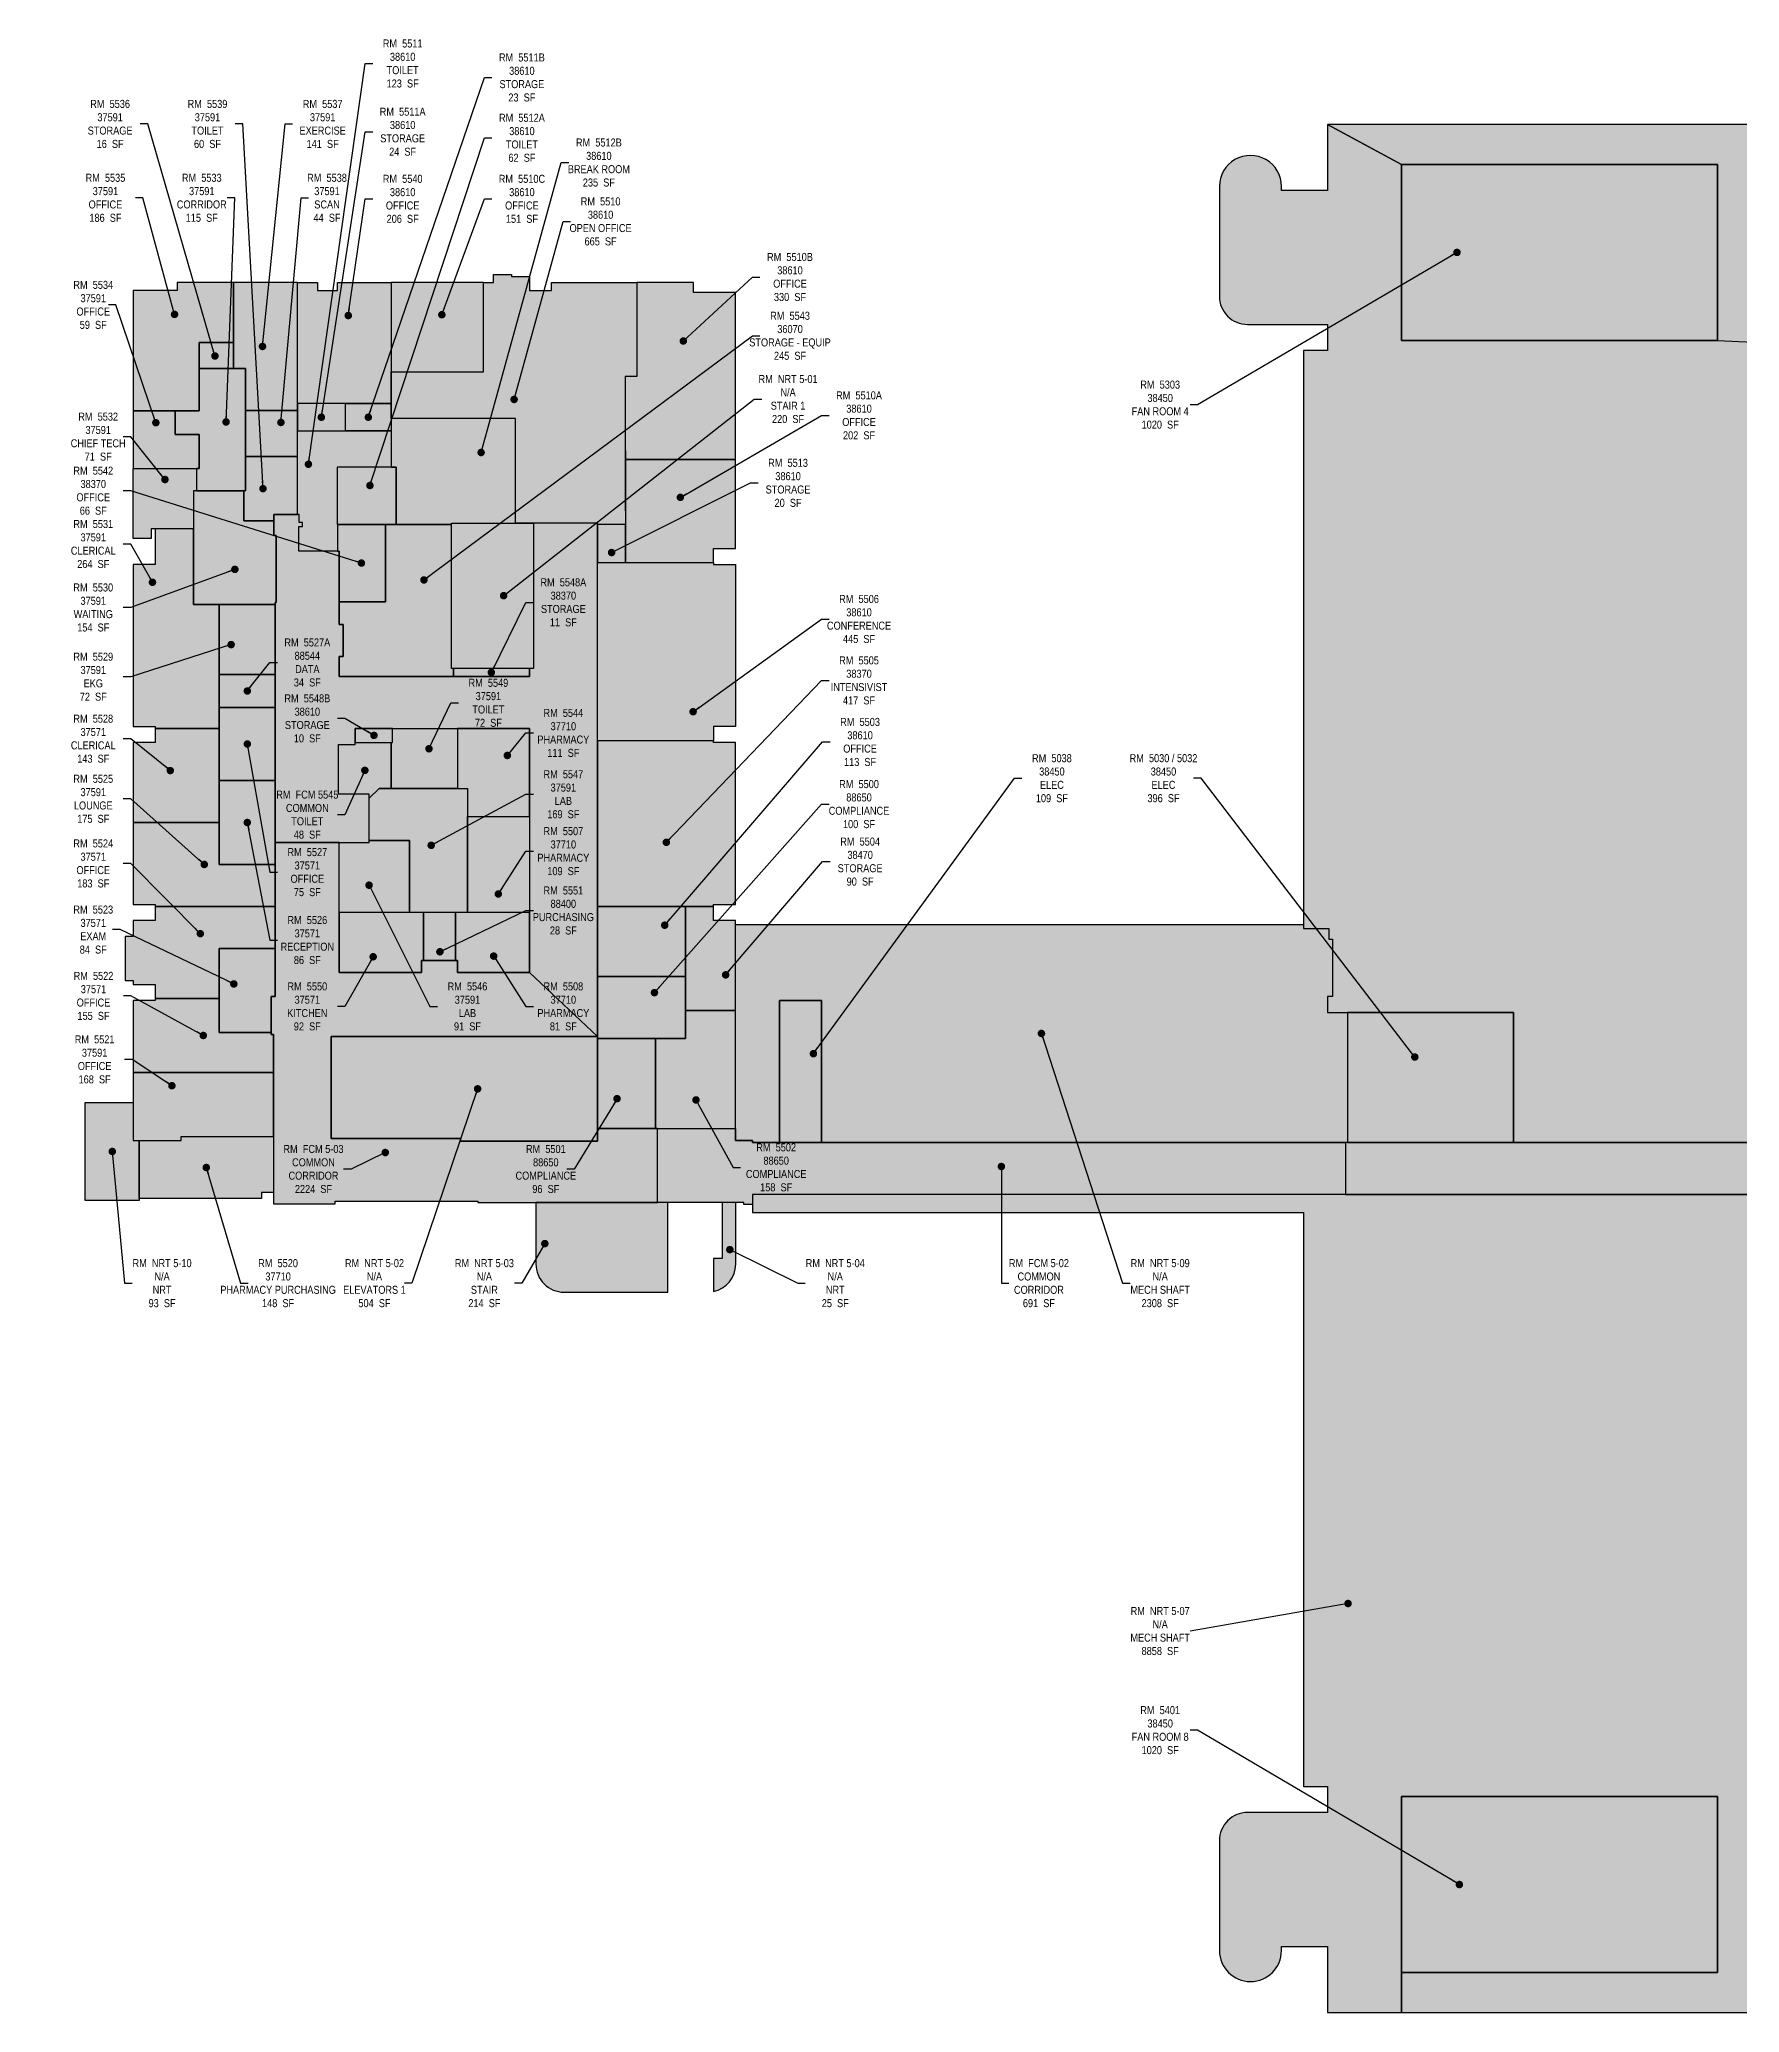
# Model space of a CAD drawing. Header units: inches. Extents: x 2553 to 7741, y 1667 to 4873.
# Drawn here: x 2553 to 5316, y 1667 to 4873 of the extents above; entities that cross this region are included whole.
import ezdxf

# ---------------------------------------------------------------- set-up
doc = ezdxf.new("R2010")
doc.units = ezdxf.units.IN
doc.header["$MEASUREMENT"] = 0
for name, color, linetype in [('0-LABEL', 3, 'Continuous'), ('1-NRT', 200, 'Continuous'), ('1-NRT-PTN', 253, 'Continuous'), ('3-FCM', 190, 'Continuous'), ('3-FCM-PTN', 9, 'Continuous'), ('4-OCC', 6, 'Continuous'), ('4-OCC-PTN', 95, 'Continuous')]:
    doc.layers.add(name, color=color, linetype=linetype)
doc.styles.add('ArialN', font='ARIALN.TTF')
doc.dimstyles.new('AB-195', dxfattribs={"dimscale": 195, "dimtxt": 0.070312, "dimasz": 0.0625, "dimexe": 0.0625, "dimexo": 0.125, "dimgap": 0.25, "dimtad": 0, "dimdec": 4, "dimrnd": 0.0625, "dimzin": 0, "dimdsep": 46, "dimlunit": 4, "dimtxsty": 'ArialN', "dimblk": 'ARCHTICK', "dimcen": 0.0625, "dimclrd": 256, "dimclre": 256, "dimclrt": 256, "dimadec": 0, "dimazin": 0, "dimtfac": 1, "dimtdec": 4, "dimtofl": 0, "dimtmove": 2, "dimatfit": 3, "dimldrblk": 'DOT', "dimfxl": 0, "dimfrac": 2, "dimtolj": 1, "dimtzin": 0, "dimlwd": -1, "dimlwe": -1, "dimarcsym": 0})

# ---------------------------------------------------------------- blocks, each defined once
blk = doc.blocks.new('_ArchTick')
at = {"const_width": 0.15}
blk.add_lwpolyline([(-0.5, -0.5), (0.5, 0.5)], dxfattribs=at)
blk = doc.blocks.new('_Dot')
at = {"lineweight": -2}
blk.add_line((-0.5, 0), (-1, 0), dxfattribs=at)
at = {"const_width": 0.5}
blk.add_lwpolyline([(-0.25, 0, 1), (0.25, 0, 1)], format="xyb", close=True, dxfattribs=at)

msp = doc.modelspace()

# ---------------------------------------------------------------- hatches: boundary and pattern name
at = {"layer": '1-NRT-PTN'}
h = msp.add_hatch(color=256, dxfattribs=at)
h.paths.add_polyline_path([(4948.3, 3292), (4948.3, 3080.7), (5422.8, 3080.7), (5422.8, 3155.5), (5546.3, 3155.5), (5546.3, 3298.5), (5582, 3298.5), (5582, 3311.5), (5900.5, 3311.5), (5900.5, 3292), (6105.3, 3292), (6105.3, 3321.2), (6209.3, 3321.2), (6209.3, 3292), (6518, 3292), (6518, 3087.2), (6371.8, 3087.2), (6371.8, 2996.2), (6479, 2996.2), (6479, 2034.2), (6518, 2034.2), (6846.3, 2018), (7359.8, 2018), (7359.8, 1732), (7480, 1667), (7480, 1774.2), (7554.7, 1774.2), (7554.7, 1767.7, 1), (7655.5, 1767.7), (7655.5, 1946.5, 0.414214), (7610, 1992), (7480, 1992), (7480, 2031), (7519, 2031), (7519, 4367.7), (7480, 4367.7), (7480, 4410), (7610, 4410, 0.414214), (7655.5, 4455.5), (7655.5, 4634.2, 1.066888), (7555.2, 4627.7), (7480, 4627.7), (7480, 4731.7), (7359.8, 4670), (7359.8, 4384), (6846.3, 4384), (6518, 4367.7), (6479, 4367.7), (6479, 3435), (5647, 3435), (5647, 4367.7), (5608, 4367.7), (5279.8, 4384), (4766.2, 4384), (4766.2, 4670), (4646, 4735), (4646, 4627.7), (4571.3, 4627.7), (4571.3, 4634.2, 1.000001), (4470.5, 4634.2), (4470.5, 4455.5, 0.414214), (4516, 4410), (4646, 4410), (4646, 4367.7), (4607, 4367.7), (4607, 3435), (4607, 3428.5), (4648, 3428.5), (4648, 3411), (4654, 3411), (4654, 3318), (4646, 3318), (4646, 3292), (4678.5, 3292)])
h.paths.add_polyline_path([(5608, 4367.7), (5608, 4735), (4646, 4735), (4766.2, 4670), (5279.8, 4670), (5279.8, 4384)], flags=16)
h.paths.add_polyline_path([(6518, 4367.7), (6846.3, 4384), (6846.3, 4670), (7359.8, 4670), (7480, 4731.7), (6518, 4731.7)], flags=16)
h.paths.add_polyline_path([(6846.3, 2018), (6518, 2034.2), (6518, 1667), (7480, 1667), (7359.8, 1732), (6846.3, 1732)], flags=17)
for points in [[(3355.8, 4026.5), (3355.8, 3851), (3222.5, 3851), (3222.5, 4087.3), (3355.8, 4087.3)], [(3684, 3435), (4607, 3435), (4607, 3428.5), (4648, 3428.5), (4648, 3411), (4654, 3411), (4654, 3318), (4646, 3318), (4646, 3292), (4678.5, 3292), (4678.5, 3080.7), (3823.8, 3080.7), (3823.8, 3311.5), (3755.5, 3311.5), (3755.5, 3080.7), (3712, 3080.7), (3712, 3084), (3684, 3084)], [(3459.8, 3253), (3027.5, 3253), (3027.5, 3087.2), (3237.3, 3087.2), (3237.3, 3082.8), (3459.8, 3082.8)], [(2627.8, 3145.7), (2705.8, 3145.7), (2705.8, 3084), (2715.5, 3084), (2715.5, 2986.5), (2627.8, 2986.5)], [(5647, 2996.2), (3712, 2996.2), (3712, 2989.7), (3712, 2967), (4607, 2967), (4607, 2034.2), (4646, 2034.2), (4766.2, 2018), (5279.8, 2018), (5279.8, 1732), (4766.2, 1732), (4766.2, 1667), (5608, 1667), (5608, 2034.2), (5647, 2034.2)], [(4571.3, 1767.7, -1), (4470.5, 1767.7), (4470.5, 1946.5, -0.414214), (4516, 1992), (4646, 1992), (4646, 2034.2), (4766.2, 2018), (4766.2, 1667), (4646, 1667), (4646, 1774.2), (4571.3, 1774.2)]]:
    msp.add_hatch(color=256, dxfattribs=at).paths.add_polyline_path(points)
h = msp.add_hatch(color=256, dxfattribs=at)
edge = h.paths.add_edge_path()
edge.add_line((3405.5, 2837.5), (3574, 2837.5))
edge.add_line((3574, 2837.5), (3574, 2898.5))
edge.add_line((3574, 2898.5), (3574, 2911))
edge.add_line((3574, 2911), (3574, 2983.2))
edge.add_line((3574, 2983.2), (3360, 2983.2))
edge.add_line((3360, 2983.2), (3360, 2976.7))
edge.add_line((3360, 2976.7), (3360, 2913))
edge.add_line((3360, 2913), (3360, 2883))
edge.add_arc((3405.5, 2883), 45.5, 179.9999, 270)
h = msp.add_hatch(color=256, dxfattribs=at)
edge = h.paths.add_edge_path()
edge.add_line((3684.5, 2883), (3684.5, 2983.2))
edge.add_line((3684.5, 2983.2), (3662.5, 2983.2))
edge.add_line((3662.5, 2983.2), (3662.5, 2892))
edge.add_line((3662.5, 2892), (3648.5, 2892))
edge.add_line((3648.5, 2892), (3648.5, 2838.5))
edge.add_arc((3639, 2883), 45.5, 282.0515, 360)
at = {"layer": '3-FCM-PTN'}
h = msp.add_hatch(color=256, dxfattribs=at)
h.dxf.hatch_style = 1
h.paths.add_polyline_path([(2980.8, 4088.2), (2975.5, 4088.2), (2975.5, 4101.2), (2934, 4101.2), (2934, 4067.2), (2938, 4067.2), (2938, 3958.2), (2936.5, 3958.2), (2936.5, 3568.2), (3089, 3568.2), (3089, 3646.8), (3039, 3646.8), (3039, 3727.6), (3066.5, 3727.6), (3066.5, 3753.5), (3349.3, 3753.5), (3349.3, 3357), (3232.3, 3357), (3232.3, 3376.5), (3173.8, 3376.5), (3173.8, 3357), (3040.5, 3357), (3040.5, 3568.2), (2936.5, 3568.2), (2936.5, 3318), (2930, 3318), (2930, 3256.2), (2933.3, 3256.2), (2933.3, 2981.2), (3033.8, 2981.2), (3033.8, 2985.3), (3265.3, 2985.3), (3265.3, 2983.2), (3557.2, 2983.2), (3557.2, 3103.5), (3459.8, 3103.5), (3459.8, 3082.8), (3237.3, 3082.8), (3237.3, 3087.2), (3027.5, 3087.2), (3027.5, 3253), (3459.8, 3253), (3459.8, 4087.3), (3355.8, 4087.3), (3355.8, 3851), (3349.3, 3851), (3349.3, 3838), (3040.5, 3838), (3040.5, 3870.5), (3047, 3870.5), (3047, 3922.5), (3040.5, 3922.5), (3040.5, 4041.4), (2974.7, 4041.3), (2974.7, 4081.7), (2980.8, 4081.7)])
for points in [[(3039, 3727.6), (3066.5, 3727.6), (3066.5, 3730.8), (3125, 3730.8), (3125, 3656), (3105.5, 3656), (3089, 3640), (3089, 3646.8), (3039, 3646.8)], [(3557.2, 3103.5), (3684, 3103.5), (3684, 3084), (3712, 3084), (3712, 3080.7), (4675.3, 3080.7), (4675.3, 2996.2), (3712, 2996.2), (3712, 2980), (3697.5, 2980), (3697.5, 2983.2), (3557.2, 2983.2)], [(4675.3, 2996.2), (6371.8, 2996.2), (6371.8, 3087.2), (6209.3, 3087.2), (6209.3, 3080.7), (6105.3, 3080.7), (6105.3, 3087.2), (5900.5, 3087.2), (5900.5, 3080.7), (5578.8, 3080.7), (5578.8, 3090.5), (5552.8, 3090.5), (5552.8, 3080.7), (4675.3, 3080.7)]]:
    msp.add_hatch(color=256, dxfattribs=at).paths.add_polyline_path(points)
at = {"layer": '4-OCC-PTN'}
for color, points in [(55, [(4766.2, 4670), (4766.2, 4384), (5279.8, 4384), (5279.8, 4670)]), (31, [(3274.5, 4478.2), (3290.8, 4478.2), (3290.8, 4491.2), (3320, 4491.2), (3320, 4488), (3349.3, 4488), (3349.3, 4465.2), (3385, 4465.2), (3385, 4478.2), (3524, 4478.2), (3524, 4325.4), (3505.1, 4325.4), (3505.3, 4085), (3459.8, 4085), (3459.8, 4087.3), (3326.7, 4087.3), (3326.7, 4257.1), (3124.9, 4257.3), (3125, 4333), (3274.5, 4333)]), (138, [(2813, 4325.5), (2813, 4380.7), (2865, 4380.7), (2868.3, 4380.7), (2868.3, 4478.2), (2777.3, 4478.2), (2777.3, 4465.2), (2705.8, 4465.2), (2705.8, 4269.5), (2813, 4269.5)]), (138, [(2868.3, 4338.5), (2887.8, 4338.5), (2887.8, 4270.2), (2969, 4270.2), (2972.3, 4270.2), (2972.3, 4478.2), (2868.3, 4478.2), (2868.3, 4338.5), (2887.8, 4338.5)]), (31, [(2972.3, 4478.2), (3004.8, 4478.2), (3004.8, 4465.2), (3037.3, 4465.2), (3037.3, 4478.2), (3125, 4478.2), (3125, 4281.4), (2972.3, 4281.4)]), (31, [(3274.5, 4333), (3274.5, 4478.2), (3229, 4478.2), (3125, 4478.2), (3125, 4333)]), (31, [(3505.2, 4190.5), (3684, 4190.5), (3684, 4462), (3615.8, 4462), (3615.8, 4478.2), (3524, 4478.2), (3524, 4325.4), (3505.1, 4325.4)]), (138, [(2813, 4338.5), (2868.3, 4338.5), (2868.3, 4380.7), (2813, 4380.7)]), (138, [(2887.8, 4338.5), (2813, 4338.5), (2813, 4269.5), (2774, 4269.5), (2774, 4231.2), (2813, 4231.2), (2813, 4176), (2808.6, 4176), (2808.6, 4139.5), (2887.8, 4139.5)]), (138, [(2813, 4182.5), (2813, 4231.2), (2774, 4231.2), (2774, 4267), (2774, 4269.5), (2705.8, 4269.5), (2705.8, 4176), (2813, 4176)]), (138, [(2887.8, 4195.5), (2972.3, 4195.5), (2972.3, 4270.2), (2887.8, 4270.2)]), (31, [(2972.3, 4281.4), (2972.3, 4237.1), (3050.3, 4237.1), (3050.3, 4281.4)]), (31, [(3050.3, 4281.4), (3125, 4281.4), (3124.9, 4237.1), (3050.3, 4237.1)]), (31, [(3037.6, 4084.9), (3037.6, 4041.4), (2974.7, 4041.3), (2974.7, 4081.7), (2980.8, 4081.7), (2980.8, 4088.2), (2975.5, 4088.2), (2975.5, 4101.2), (2972.3, 4101.2), (2972.3, 4237.1), (3124.9, 4237.1), (3124.9, 4178.1), (3037, 4178.1), (3037, 4084.9)]), (31, [(3132.6, 4084.9), (3222.5, 4084.9), (3222.5, 4087.3), (3326.7, 4087.3), (3326.7, 4257.1), (3124.9, 4257.3), (3124.9, 4178.1), (3132.6, 4178.1)]), (138, [(2808.6, 4158.1), (2808.6, 4139.5), (2803.5, 4139.5), (2803.5, 4077.7), (2735, 4077.7), (2735, 4062.2), (2705.8, 4062.2), (2705.8, 4176), (2808.6, 4176)]), (138, [(2887.8, 4195.5), (2887.8, 4139.5), (2885.3, 4139.5), (2885.3, 4090.7), (2934, 4090.7), (2934, 4101.2), (2972.3, 4101.2), (2972.3, 4195.5)]), (31, [(3037.6, 4084.9), (3132.6, 4084.9), (3132.6, 4178.1), (3037, 4178.1), (3037, 4084.9), (3037.6, 4084.9)]), (31, [(3505.2, 4190.5), (3505.3, 4023.2), (3648.3, 4023.2), (3648.3, 4046), (3684, 4046), (3684, 4190.5)]), (138, [(2934, 4090.7), (2885.3, 4090.7), (2885.3, 4139.5), (2803.5, 4139.5), (2803.5, 3955), (2936.5, 3955), (2936.5, 3958.2), (2938, 3958.2), (2938, 4067.2), (2934, 4067.2)]), (138, [(2845.5, 3955), (2803.5, 3955), (2803.5, 4077.7), (2741.5, 4077.7), (2741.5, 4020), (2705.8, 4020), (2705.8, 3756.7), (2741.5, 3756.7), (2741.5, 3753.5), (2845.5, 3753.5)]), (58, [(3040.5, 4041.4), (3040.5, 3959.4), (3115.3, 3959.4), (3115.3, 4084.9), (3037.6, 4084.9), (3037.6, 4041.4), (3040.5, 4041.4)]), (14, [(3225.8, 3838), (3225.8, 3851), (3222.5, 3851), (3222.5, 4084.9), (3115.3, 4084.9), (3115.3, 3959.4), (3040.5, 3959.4), (3040.5, 3922.5), (3047, 3922.5), (3047, 3870.5), (3040.5, 3870.5), (3040.5, 3838)]), (31, [(3459.8, 4023.2), (3505.3, 4023.2), (3505.3, 4085), (3459.8, 4085)]), (31, [(3459.8, 4023.2), (3648.3, 4023.2), (3648.3, 4020), (3684, 4020), (3684, 3756.7), (3648.3, 3756.7), (3648.3, 3733.2), (3459.8, 3733.2)]), (138, [(2936.5, 3955), (2845.5, 3955), (2845.5, 3841.2), (2936.5, 3841.2)]), (58, [(3225.8, 3851), (3225.8, 3838), (3349.3, 3838), (3349.3, 3851)]), (61, [(2936.5, 3787.5), (2936.5, 3841.2), (2845.5, 3841.2), (2845.5, 3787.5)]), (40, [(2936.5, 3669), (2936.5, 3787.5), (2845.5, 3787.5), (2845.5, 3669)]), (40, [(2839, 3753.5), (2741.5, 3753.5), (2741.5, 3730.7), (2705.8, 3730.7), (2705.8, 3600.7), (2845.5, 3600.7), (2845.5, 3753.5)]), (31, [(3066.5, 3730.8), (3127, 3730.8), (3127, 3753.5), (3066.5, 3753.5)]), (77, [(3232.3, 3656), (3125, 3656), (3125, 3730.8), (3127, 3730.8), (3127, 3753.5), (3232.3, 3753.5)]), (138, [(3232.3, 3753.5), (3127, 3753.5), (3127, 3730.8), (3125, 3730.8), (3125, 3656), (3232.3, 3656)]), (77, [(3232.3, 3753.5), (3232.3, 3656), (3248.5, 3656), (3248.5, 3610.5), (3349.3, 3610.5), (3349.3, 3753.5)]), (58, [(3648.3, 3733.2), (3459.8, 3733.2), (3459.8, 3464.2), (3648.3, 3464.2), (3648.3, 3467.5), (3684, 3467.5), (3684, 3730.7), (3648.3, 3730.7)]), (40, [(2936.5, 3532.5), (2936.5, 3669), (2845.5, 3669), (2845.5, 3532.5)]), (138, [(3089, 3640), (3105.5, 3656), (3248.5, 3656), (3248.5, 3454.5), (3154.3, 3454.5), (3154.3, 3571.5), (3089, 3571.5)]), (138, [(2936.5, 3464.2), (2936.5, 3532.5), (2845.5, 3532.5), (2845.5, 3600.7), (2705.8, 3600.7), (2705.8, 3467.5), (2741.5, 3467.5), (2741.5, 3464.2)]), (77, [(3248.5, 3610.5), (3349.3, 3610.5), (3349.3, 3454.5), (3248.5, 3454.5)]), (138, [(3089, 3571.5), (3154.3, 3571.5), (3154.3, 3454.5), (3040.5, 3454.5), (3040.5, 3568.2), (3089, 3568.2)]), (40, [(2936.5, 3396), (2936.5, 3464.2), (2741.5, 3464.2), (2741.5, 3441.5), (2705.8, 3441.5), (2705.8, 3415.5), (2692.8, 3415.5), (2692.8, 3344), (2705.8, 3344), (2705.8, 3337.5), (2741.5, 3337.5), (2741.5, 3314.7), (2845.5, 3314.7), (2845.5, 3396)]), (31, [(3459.8, 3350.5), (3602.8, 3350.5), (3602.8, 3464.2), (3459.8, 3464.2)]), (62, [(3602.8, 3464.2), (3602.8, 3295.2), (3684, 3295.2), (3684, 3441.5), (3648.3, 3441.5), (3648.3, 3464.2)]), (40, [(3177, 3454.5), (3040.5, 3454.5), (3040.5, 3357), (3173.8, 3357), (3173.8, 3376.5), (3177, 3376.5)]), (41, [(3229, 3376.5), (3229, 3454.5), (3177, 3454.5), (3177, 3376.5)]), (77, [(3349.3, 3454.5), (3248.5, 3454.5), (3229, 3454.5), (3229, 3376.5), (3232.3, 3376.5), (3232.3, 3357), (3349.3, 3357)]), (40, [(2930, 3259.5), (2930, 3318), (2936.5, 3318), (2936.5, 3396), (2845.5, 3396), (2845.5, 3259.5)]), (20, [(3459.8, 3249.7), (3602.8, 3249.7), (3602.8, 3350.5), (3459.8, 3350.5)]), (40, [(2845.5, 3314.7), (2741.5, 3314.7), (2741.5, 3311.5), (2705.8, 3311.5), (2705.8, 3194.5), (2933.3, 3194.5), (2933.3, 3256.2), (2930, 3256.2), (2930, 3259.5), (2845.5, 3259.5)]), (55, [(3823.8, 3311.5), (3823.8, 3080.7), (3755.5, 3080.7), (3755.5, 3311.5)]), (20, [(3554, 3103.5), (3684, 3103.5), (3684, 3295.2), (3602.8, 3295.2), (3602.8, 3249.7), (3554, 3249.7)]), (55, [(4678.5, 3292), (4678.5, 3080.7), (4948.3, 3080.7), (4948.3, 3292)]), (20, [(3554, 3103.5), (3554, 3249.7), (3459.8, 3249.7), (3459.8, 3103.5)]), (138, [(2933.3, 3194.5), (2705.8, 3194.5), (2705.8, 3084), (2783.8, 3084), (2783.8, 3090.5), (2933.3, 3090.5)]), (77, [(2933.3, 2999.5), (2913.8, 2999.5), (2913.8, 2989.7), (2715.5, 2989.7), (2715.5, 3074.2), (2715.5, 3084), (2783.8, 3084), (2783.8, 3090.5), (2933.3, 3090.5)]), (55, [(4766.2, 2018), (4766.2, 1732), (4971, 1732), (5279.8, 1732), (5279.8, 2018)])]:
    msp.add_hatch(color=color, dxfattribs=at).paths.add_polyline_path(points)

# ---------------------------------------------------------------- linework, layer by layer
at = {"layer": '1-NRT'}
for points in [[(5608, 4735), (4646, 4735), (4766.2, 4670), (5279.8, 4670), (5279.8, 4384), (4766.2, 4384), (4766.2, 4670), (4646, 4735), (4646, 4627.7), (4571.3, 4627.7), (4571.3, 4634.2, 1.000002), (4470.5, 4634.2), (4470.5, 4455.5, 0.414214), (4516, 4410), (4646, 4410), (4646, 4367.7), (4607, 4367.7), (4607, 3435), (4607, 3428.5), (4648, 3428.5), (4648, 3411), (4654, 3411), (4654, 3318), (4646, 3318), (4646, 3292), (4678.5, 3292), (4948.3, 3292), (4948.3, 3080.7), (5422.8, 3080.7)], [(5647, 2996.2), (3712, 2996.2), (3712, 2989.7), (3712, 2967), (4607, 2967), (4607, 2034.2), (4646, 2034.2), (4646, 1992), (4516, 1992, 0.414214), (4470.5, 1946.5), (4470.5, 1767.7, 1), (4571.3, 1767.7), (4571.3, 1774.2), (4646, 1774.2), (4646, 1667), (4766.2, 1667), (4766.2, 2018), (5279.8, 2018), (5279.8, 1732), (4766.2, 1732), (4766.2, 1667), (5608, 1667)]]:
    msp.add_lwpolyline(points, format="xyb", dxfattribs=at)
msp.add_lwpolyline([(3355.8, 4026.5), (3355.8, 3851), (3222.5, 3851), (3222.5, 4087.3), (3355.8, 4087.3), (3355.8, 4026.5)], dxfattribs=at)
for points in [[(3684, 3435), (4607, 3435), (4607, 3428.5), (4648, 3428.5), (4648, 3411), (4654, 3411), (4654, 3318), (4646, 3318), (4646, 3292), (4678.5, 3292), (4678.5, 3080.7), (3823.8, 3080.7), (3823.8, 3311.5), (3755.5, 3311.5), (3755.5, 3080.7), (3712, 3080.7), (3712, 3084), (3684, 3084)], [(3459.8, 3253), (3027.5, 3253), (3027.5, 3087.2), (3237.3, 3087.2), (3237.3, 3082.8), (3459.8, 3082.8)], [(2627.8, 3145.7), (2705.8, 3145.7), (2705.8, 3084), (2715.5, 3084), (2715.5, 2986.5), (2627.8, 2986.5)]]:
    msp.add_lwpolyline(points, close=True, dxfattribs=at)
for points in [[(3405.5, 2837.5), (3574, 2837.5), (3574, 2898.5), (3574, 2911), (3574, 2983.2), (3360, 2983.2), (3360, 2976.7), (3360, 2976.7), (3360, 2913), (3360, 2913), (3360, 2883, 0.414214)], [(3684.5, 2883), (3684.5, 2983.2), (3662.5, 2983.2), (3662.5, 2892), (3648.5, 2892), (3648.5, 2838.5, 0.353866)]]:
    msp.add_lwpolyline(points, format="xyb", close=True, dxfattribs=at)
at = {"layer": '1-NRT-PTN'}
msp.add_line((5279.8, 4384), (5608, 4367.7), dxfattribs=at)
at = {"layer": '3-FCM'}
for points in [[(2980.8, 4088.2), (2975.5, 4088.2), (2975.5, 4101.2), (2934, 4101.2), (2934, 4067.2), (2938, 4067.2), (2938, 3958.2), (2936.5, 3958.2), (2936.5, 3568.2), (3089, 3568.2), (3089, 3646.8), (3039, 3646.8), (3039, 3727.6), (3066.5, 3727.6), (3066.5, 3753.5), (3349.3, 3753.5), (3349.3, 3357), (3232.3, 3357), (3232.3, 3376.5), (3173.8, 3376.5), (3173.8, 3357), (3040.5, 3357), (3040.5, 3568.2), (2936.5, 3568.2), (2936.5, 3318), (2930, 3318), (2930, 3256.2), (2933.3, 3256.2), (2933.3, 2981.2), (3033.8, 2981.2), (3033.8, 2985.3), (3265.3, 2985.3), (3265.3, 2983.2), (3557.2, 2983.2), (3557.2, 3103.5), (3459.8, 3103.5), (3459.8, 3082.8), (3237.3, 3082.8), (3237.3, 3087.2), (3027.5, 3087.2), (3027.5, 3253), (3459.8, 3253), (3459.8, 4087.3), (3459.8, 4087.3), (3355.8, 4087.3), (3355.8, 3851), (3349.3, 3851), (3349.3, 3838), (3040.5, 3838), (3040.5, 3870.5), (3047, 3870.5), (3047, 3922.5), (3040.5, 3922.5), (3040.5, 4041.4), (2974.7, 4041.3), (2974.7, 4081.7), (2980.8, 4081.7)], [(3039, 3727.6), (3066.5, 3727.6), (3066.5, 3730.8), (3125, 3730.8), (3125, 3656), (3105.5, 3656), (3089, 3640), (3089, 3646.8), (3039, 3646.8)], [(3557.2, 3103.5), (3684, 3103.5), (3684, 3084), (3712, 3084), (3712, 3080.7), (4675.3, 3080.7), (4675.3, 2996.2), (3712, 2996.2), (3712, 2980), (3697.5, 2980), (3697.5, 2983.2), (3557.2, 2983.2)], [(4675.3, 2996.2), (6371.8, 2996.2), (6371.8, 3087.2), (6209.3, 3087.2), (6209.3, 3080.7), (6105.3, 3080.7), (6105.3, 3087.2), (5900.5, 3087.2), (5900.5, 3080.7), (5578.8, 3080.7), (5578.8, 3090.5), (5552.8, 3090.5), (5552.8, 3080.7), (4675.3, 3080.7)]]:
    msp.add_lwpolyline(points, close=True, dxfattribs=at)
at = {"layer": '3-FCM-PTN'}
msp.add_line((3349.3, 3357), (3459.8, 3253), dxfattribs=at)
at = {"layer": '4-OCC'}
for points in [[(4766.2, 4670), (4766.2, 4670), (4766.2, 4384), (5279.8, 4384), (5279.8, 4670)], [(4766.2, 4384), (5279.8, 4384), (5279.8, 4670), (4766.2, 4670)], [(3274.5, 4478.2), (3290.8, 4478.2), (3290.8, 4491.2), (3320, 4491.2), (3320, 4488), (3349.3, 4488), (3349.3, 4465.2), (3385, 4465.2), (3385, 4478.2), (3524, 4478.2), (3524, 4325.4), (3505.1, 4325.4), (3505.3, 4085), (3459.8, 4085), (3459.8, 4087.3), (3326.7, 4087.3), (3326.7, 4257.1), (3124.9, 4257.3), (3125, 4333), (3274.5, 4333), (3274.5, 4478.2)], [(2813, 4325.5), (2813, 4380.7), (2865, 4380.7), (2868.3, 4380.7), (2868.3, 4478.2), (2777.3, 4478.2), (2777.3, 4465.2), (2705.8, 4465.2), (2705.8, 4269.5), (2813, 4269.5)], [(2868.3, 4338.5), (2887.8, 4338.5), (2887.8, 4270.2), (2887.8, 4270.2), (2969, 4270.2), (2972.3, 4270.2), (2972.3, 4478.2), (2868.3, 4478.2), (2868.3, 4338.5), (2887.8, 4338.5)], [(2972.3, 4478.2), (3004.8, 4478.2), (3004.8, 4465.2), (3037.3, 4465.2), (3037.3, 4478.2), (3125, 4478.2), (3125, 4281.4), (2972.3, 4281.4), (2972.3, 4478.2)], [(3505.2, 4190.5), (3684, 4190.5), (3684, 4462), (3615.8, 4462), (3615.8, 4478.2), (3524, 4478.2), (3524, 4325.4), (3505.1, 4325.4)], [(2813, 4338.5), (2868.3, 4338.5), (2868.3, 4380.7), (2813, 4380.7)], [(2887.8, 4338.5), (2813, 4338.5), (2813, 4269.5), (2774, 4269.5), (2774, 4231.2), (2813, 4231.2), (2813, 4176), (2808.6, 4176), (2808.6, 4139.5), (2887.8, 4139.5), (2887.8, 4338.5)], [(2813, 4182.5), (2813, 4231.2), (2774, 4231.2), (2774, 4267), (2774, 4269.5), (2705.8, 4269.5), (2705.8, 4176), (2813, 4176)], [(2887.8, 4195.5), (2972.3, 4195.5), (2972.3, 4270.2), (2887.8, 4270.2)], [(2972.3, 4281.4), (2972.3, 4237.1), (3050.3, 4237.1), (3050.3, 4281.4), (2972.3, 4281.4)], [(3050.3, 4281.4), (3125, 4281.4), (3124.9, 4237.1), (3050.3, 4237.1), (3050.3, 4281.4)], [(3037.6, 4084.9), (3037.6, 4041.4), (2974.7, 4041.3), (2974.7, 4081.7), (2980.8, 4081.7), (2980.8, 4088.2), (2975.5, 4088.2), (2975.5, 4101.2), (2972.3, 4101.2), (2972.3, 4237.1), (3124.9, 4237.1), (3124.9, 4178.1), (3037, 4178.1), (3037, 4084.9)], [(3132.6, 4084.9), (3222.5, 4084.9), (3222.5, 4087.3), (3326.7, 4087.3), (3326.7, 4257.1), (3124.9, 4257.3), (3124.9, 4178.1), (3132.6, 4178.1), (3132.6, 4084.9)], [(2808.6, 4158.1), (2808.6, 4139.5), (2803.5, 4139.5), (2803.5, 4077.7), (2735, 4077.7), (2735, 4062.2), (2705.8, 4062.2), (2705.8, 4176), (2808.6, 4176)], [(2887.8, 4195.5), (2887.8, 4139.5), (2885.3, 4139.5), (2885.3, 4090.7), (2934, 4090.7), (2934, 4101.2), (2972.3, 4101.2), (2972.3, 4195.5)], [(3037.6, 4084.9), (3132.6, 4084.9), (3132.6, 4178.1), (3037, 4178.1), (3037, 4084.9), (3037.6, 4084.9)], [(3505.2, 4190.5), (3505.3, 4023.2), (3648.3, 4023.2), (3648.3, 4046), (3684, 4046), (3684, 4190.5)], [(2934, 4090.7), (2885.3, 4090.7), (2885.3, 4139.5), (2803.5, 4139.5), (2803.5, 3955), (2936.5, 3955), (2936.5, 3958.2), (2938, 3958.2), (2938, 4067.2), (2934, 4067.2)], [(2845.5, 3955), (2803.5, 3955), (2803.5, 4077.7), (2803.5, 4077.7), (2741.5, 4077.7), (2741.5, 4020), (2705.8, 4020), (2705.8, 3756.7), (2741.5, 3756.7), (2741.5, 3753.5), (2845.5, 3753.5)], [(3040.5, 4041.4), (3040.5, 3959.4), (3115.3, 3959.4), (3115.3, 4084.9), (3037.6, 4084.9), (3037.6, 4041.4), (3040.5, 4041.4)], [(3225.8, 3838), (3225.8, 3851), (3222.5, 3851), (3222.5, 4084.9), (3115.3, 4084.9), (3115.3, 3959.4), (3040.5, 3959.4), (3040.5, 3922.5), (3047, 3922.5), (3047, 3870.5), (3040.5, 3870.5), (3040.5, 3838), (3225.8, 3838)], [(3459.8, 4023.2), (3505.3, 4023.2), (3505.3, 4023.2), (3505.3, 4085), (3505.3, 4085), (3459.8, 4085)], [(3459.8, 4023.2), (3648.3, 4023.2), (3648.3, 4020), (3684, 4020), (3684, 3756.7), (3648.3, 3756.7), (3648.3, 3733.2), (3459.8, 3733.2), (3459.8, 4023.2)], [(2936.5, 3955), (2845.5, 3955), (2845.5, 3841.2), (2936.5, 3841.2)], [(3225.8, 3851), (3225.8, 3838), (3349.3, 3838), (3349.3, 3851), (3225.8, 3851)], [(2936.5, 3841.2), (2845.5, 3841.2), (2845.5, 3787.5), (2936.5, 3787.5)], [(2936.5, 3669), (2936.5, 3787.5), (2845.5, 3787.5), (2845.5, 3669)], [(2839, 3753.5), (2741.5, 3753.5), (2741.5, 3730.7), (2705.8, 3730.7), (2705.8, 3600.7), (2845.5, 3600.7), (2845.5, 3753.5)], [(3066.5, 3730.8), (3127, 3730.8), (3127, 3753.5), (3066.5, 3753.5)], [(3232.3, 3656), (3125, 3656), (3125, 3730.8), (3127, 3730.8), (3127, 3753.5), (3232.3, 3753.5)], [(3232.3, 3753.5), (3232.3, 3656), (3248.5, 3656), (3248.5, 3610.5), (3349.3, 3610.5), (3349.3, 3753.5)], [(3648.3, 3733.2), (3459.8, 3733.2), (3459.8, 3464.2), (3648.3, 3464.2), (3648.3, 3467.5), (3684, 3467.5), (3684, 3730.7), (3648.3, 3730.7)], [(2936.5, 3532.5), (2936.5, 3669), (2845.5, 3669), (2845.5, 3532.5)], [(3089, 3640), (3105.5, 3656), (3248.5, 3656), (3248.5, 3454.5), (3154.3, 3454.5), (3154.3, 3571.5), (3089, 3571.5)], [(2936.5, 3464.2), (2936.5, 3532.5), (2845.5, 3532.5), (2845.5, 3600.7), (2705.8, 3600.7), (2705.8, 3467.5), (2741.5, 3467.5), (2741.5, 3464.2), (2936.5, 3464.2)], [(3248.5, 3610.5), (3349.3, 3610.5), (3349.3, 3454.5), (3248.5, 3454.5)], [(3089, 3571.5), (3154.3, 3571.5), (3154.3, 3454.5), (3040.5, 3454.5), (3040.5, 3568.2), (3089, 3568.2)], [(2936.5, 3396), (2936.5, 3464.2), (2741.5, 3464.2), (2741.5, 3441.5), (2705.8, 3441.5), (2705.8, 3415.5), (2692.8, 3415.5), (2692.8, 3344), (2705.8, 3344), (2705.8, 3337.5), (2741.5, 3337.5), (2741.5, 3314.7), (2845.5, 3314.7), (2845.5, 3396)], [(3459.8, 3350.5), (3602.8, 3350.5), (3602.8, 3464.2), (3459.8, 3464.2)], [(3602.8, 3464.2), (3602.8, 3295.2), (3602.8, 3295.2), (3684, 3295.2), (3684, 3441.5), (3648.3, 3441.5), (3648.3, 3464.2)], [(3177, 3454.5), (3040.5, 3454.5), (3040.5, 3357), (3173.8, 3357), (3173.8, 3376.5), (3177, 3376.5)], [(3229, 3376.5), (3229, 3454.5), (3177, 3454.5), (3177, 3376.5)], [(3349.3, 3454.5), (3248.5, 3454.5), (3229, 3454.5), (3229, 3376.5), (3232.3, 3376.5), (3232.3, 3357), (3349.3, 3357)], [(2930, 3259.5), (2930, 3318), (2936.5, 3318), (2936.5, 3396), (2845.5, 3396), (2845.5, 3259.5)], [(3459.8, 3249.7), (3602.8, 3249.7), (3602.8, 3350.5), (3459.8, 3350.5)], [(3823.8, 3311.5), (3823.8, 3080.7), (3755.5, 3080.7), (3755.5, 3311.5)], [(3554, 3249.7), (3554, 3103.5), (3684, 3103.5), (3684, 3295.2), (3602.8, 3295.2), (3602.8, 3249.7), (3554, 3249.7)], [(4678.5, 3292), (4678.5, 3080.7), (4948.3, 3080.7), (4948.3, 3292)], [(3554, 3103.5), (3554, 3249.7), (3459.8, 3249.7), (3459.8, 3103.5)], [(2933.3, 3194.5), (2705.8, 3194.5), (2705.8, 3084), (2783.8, 3084), (2783.8, 3090.5), (2933.3, 3090.5)], [(2933.3, 2999.5), (2913.8, 2999.5), (2913.8, 2989.7), (2715.5, 2989.7), (2715.5, 3074.2), (2715.5, 3084), (2783.8, 3084), (2783.8, 3090.5), (2933.3, 3090.5)], [(4766.2, 2018), (4766.2, 1732), (4971, 1732), (4971, 1732), (5279.8, 1732), (5279.8, 2018)]]:
    msp.add_lwpolyline(points, close=True, dxfattribs=at)
for points in [[(3274.5, 4333), (3274.5, 4478.2), (3229, 4478.2), (3125, 4478.2), (3125, 4333), (3274.5, 4333)], [(2845.5, 3314.7), (2741.5, 3314.7), (2741.5, 3311.5), (2705.8, 3311.5), (2705.8, 3194.5), (2933.3, 3194.5), (2933.3, 3256.2), (2930, 3256.2), (2930, 3259.5), (2845.5, 3259.5), (2845.5, 3314.7)]]:
    msp.add_lwpolyline(points, dxfattribs=at)

# ---------------------------------------------------------------- texts
at = {"layer": '0-LABEL', "char_height": 13, "attachment_point": 5, "style": 'ArialN'}
for s, insert in [('RM  5511\\P38610\\PTOILET\\P123  SF', (3143.4, 4833.9)), ('RM  5511B\\P38610\\PSTORAGE\\P23  SF', (3337.1, 4811.2)), ('RM  5536\\P37591\\PSTORAGE\\P16  SF', (2668.1, 4735.7)), ('RM  5539\\P37591\\PTOILET\\P60  SF', (2826.3, 4735.7)), ('RM  5537\\P37591\\PEXERCISE\\P141  SF', (3013.4, 4735.7)), ('RM  5511A\\P38610\\PSTORAGE\\P24  SF', (3143.4, 4723.1)), ('RM  5512A\\P38610\\PTOILET\\P62  SF', (3337.2, 4713.2)), ('RM  5512B\\P38610\\PBREAK ROOM\\P235  SF', (3462.2, 4673)), ('RM  5535\\P37591\\POFFICE\\P186  SF', (2660.5, 4615.7)), ('RM  5533\\P37591\\PCORRIDOR\\P115  SF', (2817, 4615.7)), ('RM  5538\\P37591\\PSCAN\\P44  SF', (3020.5, 4615.7)), ('RM  5540\\P38610\\POFFICE\\P206  SF', (3143.4, 4614)), ('RM  5510C\\P38610\\POFFICE\\P151  SF', (3337.2, 4614)), ('RM  5510\\P38610\\POPEN OFFICE\\P665  SF', (3465, 4577.3)), ('RM  5510B\\P38610\\POFFICE\\P330  SF', (3772.7, 4487)), ('RM  5534\\P37591\\POFFICE\\P59  SF', (2640.7, 4441.7)), ('RM  5543\\P36070\\PSTORAGE - EQUIP\\P245  SF', (3772.8, 4391.5)), ('RM  NRT 5-01\\PN/A\\PSTAIR 1\\P220  SF', (3769.6, 4288.7)), ('RM  5510A\\P38610\\POFFICE\\P202  SF', (3884.9, 4262.2)), ('RM  5303\\P38450\\PFAN ROOM 4\\P1020  SF', (4374.2, 4279.6)), ('RM  5532\\P37591\\PCHIEF TECH\\P71  SF', (2648.7, 4227.6)), ('RM  5542\\P38370\\POFFICE\\P66  SF', (2640.7, 4139.8)), ('RM  5513\\P38610\\PSTORAGE\\P20  SF', (3769.6, 4152.5)), ('RM  5531\\P37591\\PCLERICAL\\P264  SF', (2640.7, 4053.1)), ('RM  5530\\P37591\\PWAITING\\P154  SF', (2640.7, 3950)), ('RM  5548A\\P38370\\PSTORAGE\\P11  SF', (3404.5, 3958.4)), ('RM  5506\\P38610\\PCONFERENCE\\P445  SF', (3884.9, 3931.3)), ('RM  5527A\\P88544\\PDATA\\P34  SF', (2988.5, 3860.7)), ('RM  5529\\P37591\\PEKG\\P72  SF', (2640.7, 3837.5)), ('RM  5505\\P38370\\PINTENSIVIST\\P417  SF', (3884.9, 3831.5)), ('RM  5549\\P37591\\PTOILET\\P72  SF', (3282.7, 3795.1)), ('RM  5548B\\P38610\\PSTORAGE\\P10  SF', (2988.5, 3769.8)), ('RM  5544\\P37710\\PPHARMACY\\P111  SF', (3404.5, 3746.2)), ('RM  5528\\P37571\\PCLERICAL\\P143  SF', (2640.7, 3736.8)), ('RM  5503\\P38610\\POFFICE\\P113  SF', (3886.6, 3731.5)), ('RM  5038\\P38450\\PELEC\\P109  SF', (4198.3, 3672.6)), ('RM  5030 / 5032\\P38450\\PELEC\\P396  SF', (4379.6, 3672.6)), ('RM  5525\\P37591\\PLOUNGE\\P175  SF', (2640.7, 3639.1)), ('RM  5547\\P37591\\PLAB\\P169  SF', (3404.5, 3646.5)), ('RM  5500\\P88650\\PCOMPLIANCE\\P100  SF', (3884.9, 3630.5)), ('RM  FCM 5545\\PCOMMON\\PTOILET\\P48  SF', (2988.5, 3613.4)), ('RM  5507\\P37710\\PPHARMACY\\P109  SF', (3404.5, 3554.1)), ('RM  5524\\P37571\\POFFICE\\P183  SF', (2640.7, 3534.1)), ('RM  5527\\P37571\\POFFICE\\P75  SF', (2988.5, 3520)), ('RM  5504\\P38470\\PSTORAGE\\P90  SF', (3886.7, 3537.1)), ('RM  5551\\P88400\\PPURCHASING\\P28  SF', (3404.5, 3457.7)), ('RM  5523\\P37571\\PEXAM\\P84  SF', (2640.7, 3426.6)), ('RM  5526\\P37571\\PRECEPTION\\P86  SF', (2988.5, 3409.6)), ('RM  5522\\P37571\\POFFICE\\P155  SF', (2641.1, 3318.9)), ('RM  5550\\P37571\\PKITCHEN\\P92  SF', (2988.5, 3301.8)), ('RM  5546\\P37591\\PLAB\\P91  SF', (3248.7, 3301.8)), ('RM  5508\\P37710\\PPHARMACY\\P81  SF', (3404.5, 3301.8)), ('RM  5521\\P37591\\POFFICE\\P168  SF', (2642.9, 3215.7)), ('RM  5502\\P88650\\PCOMPLIANCE\\P158  SF', (3750.3, 3040.3)), ('RM  FCM 5-03\\PCOMMON\\PCORRIDOR\\P2224  SF', (2998.5, 3037.6)), ('RM  5501\\P88650\\PCOMPLIANCE\\P96  SF', (3376, 3037.6)), ('RM  NRT 5-10\\PN/A\\PNRT\\P93  SF', (2752.5, 2852.1)), ('RM  5520\\P37710\\PPHARMACY PURCHASING\\P148  SF', (2941, 2852.1)), ('RM  NRT 5-02\\PN/A\\PELEVATORS 1\\P504  SF', (3097.6, 2852.1)), ('RM  NRT 5-03\\PN/A\\PSTAIR\\P214  SF', (3276.2, 2852.1)), ('RM  NRT 5-04\\PN/A\\PNRT\\P25  SF', (3846.3, 2852.1)), ('RM  FCM 5-02\\PCOMMON\\PCORRIDOR\\P691  SF', (4177.2, 2852.1)), ('RM  NRT 5-09\\PN/A\\PMECH SHAFT\\P2308  SF', (4374.2, 2852.1)), ('RM  NRT 5-07\\PN/A\\PMECH SHAFT\\P8858  SF', (4374.2, 2286.9)), ('RM  5401\\P38450\\PFAN ROOM 8\\P1020  SF', (4374.2, 2125.8))]:
    msp.add_mtext(s, dxfattribs=dict(at, insert=insert))

# ---------------------------------------------------------------- leaders
at = {"layer": '0-LABEL', "annotation_type": 0, "has_hookline": 1}
for points, hookline_direction, text_width in [([(2990.3, 4182.8), (3082.5, 4833.9), (3094.7, 4833.9)], 0, 60.7), ([(3087.6, 4259.2), (3276.2, 4811.2), (3288.4, 4811.2)], 0, 72.6), ([(2838.4, 4358.7), (2729.1, 4735.7), (2716.9, 4735.7)], 1, 71.3), ([(2916.5, 4143.1), (2883.7, 4735.7), (2871.5, 4735.7)], 1, 62.7), ([(2915.7, 4374.2), (2952.4, 4735.7), (2964.6, 4735.7)], 0, 73.3), ([(3011.3, 4259.2), (3082.5, 4723.1), (3094.7, 4723.1)], 0, 73.4), ([(3090.3, 4148.3), (3276.3, 4713.2), (3288.4, 4713.2)], 0, 73.4), ([(3270.9, 4201.9), (3401.2, 4673), (3413.4, 4673)], 0, 98.7), ([(2772.8, 4426.3), (2721.4, 4615.7), (2709.2, 4615.7)], 1, 62.8), ([(2856.5, 4251.5), (2870.5, 4615.7), (2858.3, 4615.7)], 1, 80.1), ([(2945.6, 4250.7), (2978.4, 4615.7), (2990.6, 4615.7)], 0, 62.7), ([(3055.1, 4424.4), (3082.5, 4614), (3094.7, 4614)], 0, 62.7), ([(3207.1, 4425.7), (3276.3, 4614), (3288.4, 4614)], 0, 73.6), ([(3324.5, 4288.1), (3404.1, 4577.3), (3416.3, 4577.3)], 0, 99.4), ([(4856.5, 4527), (4435.1, 4279.6), (4422.9, 4279.6)], 1, 90.7), ([(3599.4, 4383), (3711.8, 4487), (3724, 4487)], 0, 72.6), ([(2742.4, 4250.3), (2677.5, 4441.7), (2665.3, 4441.7)], 1, 62.7), ([(3178, 3994.8), (3711.9, 4391.5), (3724, 4391.5)], 0, 131.1), ([(3307.4, 3969.2), (3714.6, 4288.7), (3726.8, 4288.7)], 0, 92.1), ([(3594.6, 4129), (3824, 4262.2), (3836.2, 4262.2)], 0, 73.4), ([(2757.2, 4158), (2701.6, 4227.6), (2689.4, 4227.6)], 1, 87.4), ([(3076.4, 4022.2), (2701.6, 4139.8), (2689.4, 4139.8)], 1, 62.6), ([(3482.9, 4039.3), (3708.7, 4152.5), (3720.9, 4152.5)], 0, 71.3), ([(2736.9, 3991), (2701.6, 4053.1), (2689.4, 4053.1)], 1, 71.5), ([(2870.8, 4012), (2701.6, 3950), (2689.4, 3950)], 1, 62.7), ([(3287.5, 3844.5), (3343.6, 3958.4), (3355.8, 3958.4)], 0, 73.4), ([(3615.3, 3780.7), (3824, 3931.3), (3836.2, 3931.3)], 0, 102.7), ([(2864.7, 3889.7), (2701.6, 3837.5), (2689.4, 3837.5)], 1, 62.7), ([(2891, 3814.4), (2927.6, 3860.7), (2939.8, 3860.7)], 0, 73.4), ([(3571.9, 3568.5), (3824, 3831.5), (3836.2, 3831.5)], 0, 90.1), ([(3186.2, 3720.5), (3221.8, 3795.1), (3234, 3795.1)], 0, 62.7), ([(3096.8, 3742.2), (3049.4, 3769.8), (3037.3, 3769.8)], 1, 72.6), ([(2765.8, 3685), (2701.6, 3736.8), (2689.4, 3736.8)], 1, 71.5), ([(2891, 3728.2), (2927.6, 3520), (2939.8, 3520)], 0, 62.7), ([(3313.5, 3709.6), (3343.6, 3746.2), (3355.8, 3746.2)], 0, 83.1), ([(3569.2, 3433.8), (3825.7, 3731.5), (3837.9, 3731.5)], 0, 62.7), ([(3082, 3685.4), (3049.4, 3613.4), (3037.3, 3613.4)], 1, 99.2), ([(3810.8, 3225.1), (4137.3, 3672.6), (4149.5, 3672.6)], 0, 62.7), ([(4787.9, 3219.6), (4440.6, 3672.6), (4428.4, 3672.6)], 1, 108.2), ([(2821.1, 3532.5), (2701.6, 3639.1), (2689.4, 3639.1)], 1, 62.8), ([(3189.8, 3563.6), (3343.6, 3646.5), (3355.8, 3646.5)], 0, 62.7), ([(3552.5, 3324.2), (3824, 3630.5), (3836.2, 3630.5)], 0, 97), ([(2891, 3600.7), (2927.6, 3409.6), (2939.8, 3409.6)], 0, 84.5), ([(2814.6, 3420.1), (2701.6, 3534.1), (2689.4, 3534.1)], 1, 62.7), ([(3298.9, 3484.5), (3343.6, 3554.1), (3355.8, 3554.1)], 0, 83.1), ([(3668.2, 3353.1), (3825.7, 3537.1), (3837.9, 3537.1)], 0, 71.3), ([(3088.8, 3498.8), (3187.8, 3301.8), (3200, 3301.8)], 0, 62.7), ([(3203.9, 3390.6), (3343.6, 3457.7), (3355.8, 3457.7)], 0, 97.2), ([(2869.1, 3338.3), (2684.4, 3426.6), (2672.2, 3426.6)], 1, 62.7), ([(3095.5, 3382.5), (3049.4, 3301.8), (3037.3, 3301.8)], 1, 63), ([(3291.3, 3383.6), (3343.6, 3301.8), (3355.8, 3301.8)], 0, 83.1), ([(2819.5, 3254.6), (2702, 3318.9), (2689.8, 3318.9)], 1, 62.6), ([(4181.3, 3257.9), (4313.2, 2852.1), (4325.4, 2852.1)], 0, 95.4), ([(2768.5, 3173), (2703.8, 3215.7), (2691.6, 3215.7)], 1, 60.7), ([(3265.2, 3167.9), (3158.5, 2852.1), (3146.4, 2852.1)], 1, 97.9), ([(3491.8, 3151.9), (3422, 3037.6), (3409.9, 3037.6)], 1, 97), ([(3620, 3149.9), (3680.2, 3040.3), (3692.4, 3040.3)], 0, 97), ([(2671.6, 3066.1), (2691.5, 2852.1), (2703.7, 2852.1)], 0, 94.1), ([(2824.4, 3040.1), (2880, 2852.1), (2892.2, 2852.1)], 0, 185.7), ([(3115.2, 3064.4), (3059.5, 3037.6), (3047.3, 3037.6)], 1, 95.8), ([(4116.2, 3041.7), (4116.3, 2852.1), (4128.5, 2852.1)], 0, 95.7), ([(3374.4, 2916.4), (3337.1, 2852.1), (3324.9, 2852.1)], 1, 94.1), ([(3675, 2906.7), (3785.3, 2852.1), (3797.5, 2852.1)], 0, 94.1), ([(4679.5, 2331.6), (4422.9, 2286.9)], 1, 95.4), ([(4860.4, 1875), (4435.1, 2125.8), (4422.9, 2125.8)], 1, 90.8)]:
    msp.add_leader(points, dimstyle='AB-195', dxfattribs=dict(at, hookline_direction=hookline_direction, text_width=text_width))

doc.saveas('drawing.dxf')
